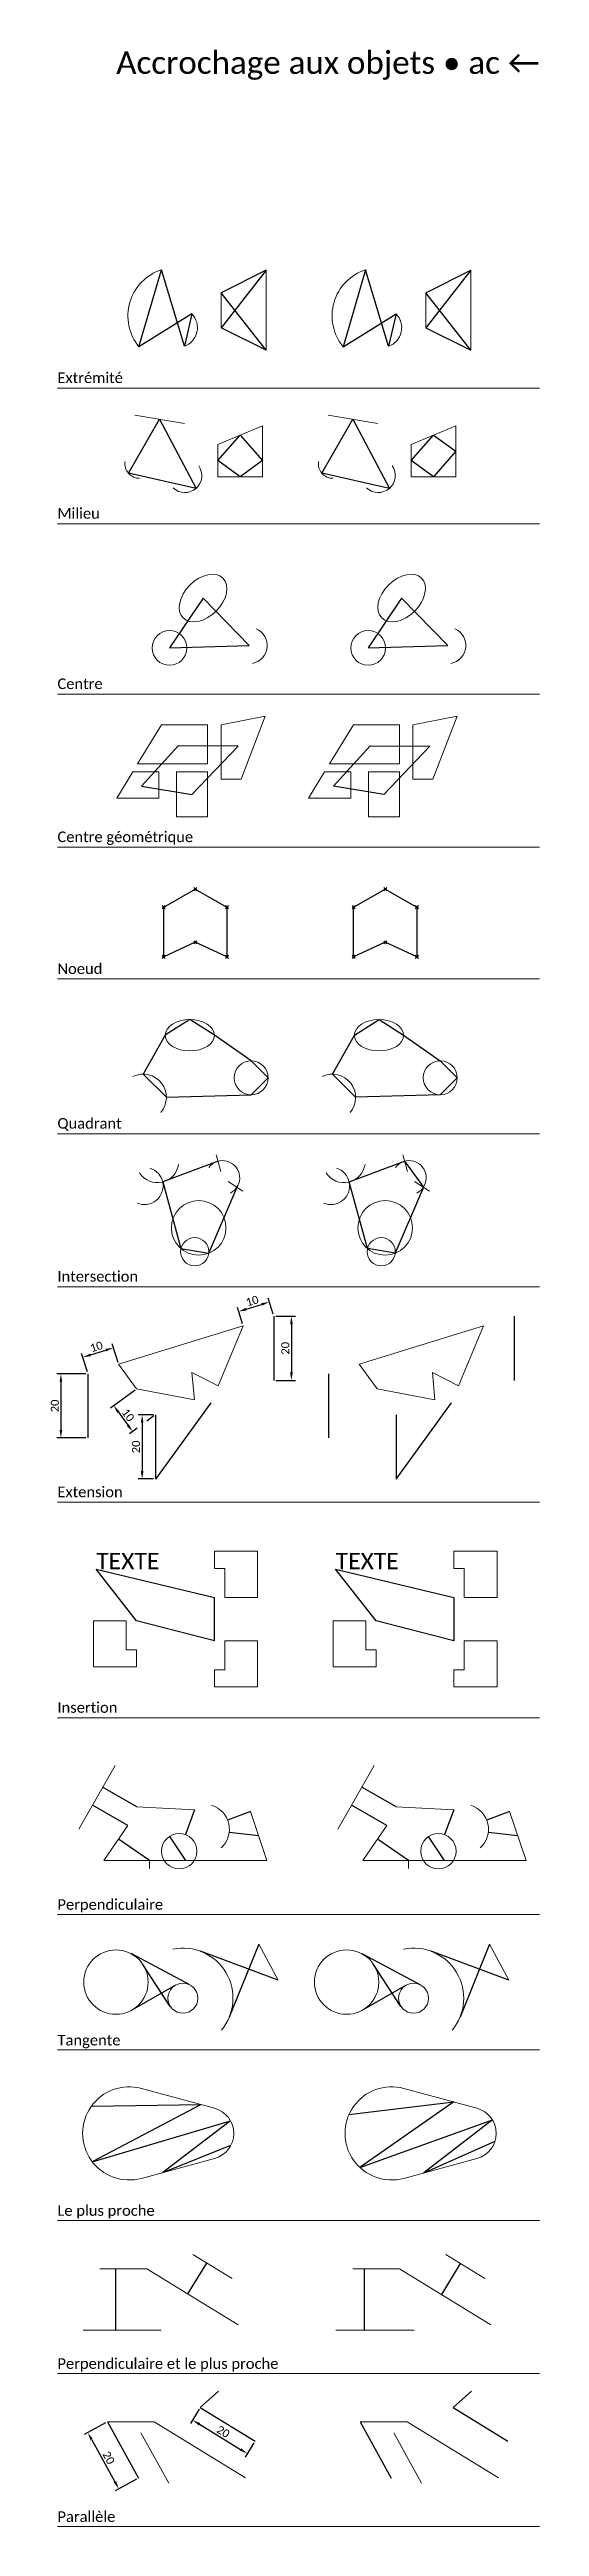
# Model space of a CAD drawing. Header units: millimetres. Extents: x -10 to 915, y -491 to 280.
# Drawn here: x -10 to 142, y -491 to 280 of the extents above.
import ezdxf
from ezdxf.enums import TextEntityAlignment as Align

# ---------------------------------------------------------------- set-up
doc = ezdxf.new("R2010")
doc.units = ezdxf.units.MM
doc.header["$PDMODE"] = 35
doc.header["$PDSIZE"] = 0.5
for name, color, linetype, lineweight in [('Calque1', 130, 'Continuous', 20), ('Calque2', 70, 'Continuous', 30), ('Structure', 253, 'Continuous', 13), ('TEXTE', 7, 'Continuous', 13)]:
    doc.layers.add(name, color=color, linetype=linetype, lineweight=lineweight)
doc.layers.add('COTES', color=7, linetype='Continuous', lineweight=13, true_color=0xff1a1a)
doc.styles.add('SD-Candara', font='candara.ttf')
doc.dimstyles.new('SD-Cote1', dxfattribs={"dimtxt": 2.5, "dimasz": 2.5, "dimexe": 1.25, "dimexo": 0.625, "dimtad": 1, "dimtxsty": 'SD-Candara', "dimcen": 2.5, "dimadec": 0, "dimazin": 0, "dimtfac": 1, "dimtmove": 0, "dimatfit": 3, "dimfxl": 1, "dimarcsym": 0})

# ---------------------------------------------------------------- blocks, each defined once
blk = doc.blocks.new('TEST')
blk.add_lwpolyline([(13.41, 0), (13.41, -14.41), (0, -14.41), (0, -9.05), (3.21, -9.05), (3.21, 0)], close=True)
blk = doc.blocks.new('*D6')
at = {"layer": 'COTES', "color": 0, "lineweight": -2, "transparency": 16777216}
for p, q in [((11.21, -128.52), (9.43, -122.78)), ((1.66, -131.48), (-0.12, -125.74)), ((2.64, -126.19), (7.42, -124.71))]:
    blk.add_line(p, q, dxfattribs=at)
at = {"layer": 'COTES', "color": 0, "transparency": 16777216}
for points in [[(2.52, -125.8), (2.76, -126.59), (0.25, -126.93)], [(7.29, -124.32), (7.54, -125.11), (9.8, -123.97)]]:
    blk.add_solid(points, dxfattribs=at)
at = {"layer": 'Defpoints', "color": 0, "transparency": 16777216}
for p in [(9.8, -123.97), (11.4, -129.12), (1.85, -132.08)]:
    blk.add_point(p, dxfattribs=at)
at = {"layer": 'COTES', "color": 0, "transparency": 16777216, "insert": (4.47, -123.64), "char_height": 2.5, "attachment_point": 5, "rotation": 17.2247, "style": 'SD-Candara'}
blk.add_mtext('10', dxfattribs=at)
blk = doc.blocks.new('*D7')
at = {"layer": 'COTES', "color": 0, "lineweight": -2, "transparency": 16777216}
for p, q in [((16.5, -137.15), (8.85, -142.75)), ((11.33, -144.03), (14.28, -148.06)), ((22.41, -145.22), (20.23, -146.81)), ((17.21, -149.02), (14.75, -150.82))]:
    blk.add_line(p, q, dxfattribs=at)
at = {"layer": 'COTES', "color": 0, "transparency": 16777216}
for points in [[(11.67, -143.78), (11, -144.28), (9.86, -142.01)], [(14.62, -147.82), (13.95, -148.31), (15.76, -150.08)]]:
    blk.add_solid(points, dxfattribs=at)
at = {"layer": 'Defpoints', "color": 0, "transparency": 16777216}
for p in [(17.01, -136.78), (22.91, -144.85), (15.76, -150.08)]:
    blk.add_point(p, dxfattribs=at)
at = {"layer": 'COTES', "color": 0, "transparency": 16777216, "insert": (14.34, -144.93), "char_height": 2.5, "attachment_point": 5, "rotation": 306.18585, "style": 'SD-Candara'}
blk.add_mtext('10', dxfattribs=at)
blk = doc.blocks.new('*D8')
at = {"layer": 'COTES', "color": 0, "lineweight": -2, "transparency": 16777216}
for p, q in [((60.33, -114.14), (66.46, -114.14)), ((65.21, -116.64), (65.21, -131.64)), ((60.33, -134.14), (66.46, -134.14))]:
    blk.add_line(p, q, dxfattribs=at)
at = {"layer": 'COTES', "color": 0, "transparency": 16777216}
for points in [[(64.79, -116.64), (65.63, -116.64), (65.21, -114.14)], [(64.79, -131.64), (65.63, -131.64), (65.21, -134.14)]]:
    blk.add_solid(points, dxfattribs=at)
at = {"layer": 'Defpoints', "color": 0, "transparency": 16777216}
for p in [(59.7, -114.14), (59.7, -134.14), (65.21, -134.14)]:
    blk.add_point(p, dxfattribs=at)
at = {"layer": 'COTES', "color": 0, "transparency": 16777216, "insert": (63.31, -124.14), "char_height": 2.5, "attachment_point": 5, "rotation": 90, "style": 'SD-Candara'}
blk.add_mtext('20', dxfattribs=at)
blk = doc.blocks.new('*D9')
at = {"layer": 'COTES', "color": 0, "lineweight": -2, "transparency": 16777216}
for p, q in [((22.29, -144.85), (17.47, -144.85)), ((18.72, -147.35), (18.72, -162.35)), ((22.29, -164.85), (17.47, -164.85))]:
    blk.add_line(p, q, dxfattribs=at)
at = {"layer": 'COTES', "color": 0, "transparency": 16777216}
for points in [[(18.3, -147.35), (19.14, -147.35), (18.72, -144.85)], [(18.3, -162.35), (19.14, -162.35), (18.72, -164.85)]]:
    blk.add_solid(points, dxfattribs=at)
at = {"layer": 'Defpoints', "color": 0, "transparency": 16777216}
for p in [(22.91, -144.85), (18.72, -164.85), (22.91, -164.85)]:
    blk.add_point(p, dxfattribs=at)
at = {"layer": 'COTES', "color": 0, "transparency": 16777216, "insert": (16.82, -154.85), "char_height": 2.5, "attachment_point": 5, "rotation": 90, "style": 'SD-Candara'}
blk.add_mtext('20', dxfattribs=at)
blk = doc.blocks.new('*D10')
at = {"layer": 'COTES', "color": 0, "lineweight": -2, "transparency": 16777216}
for p, q in [((49.96, -116.51), (48.41, -111.48)), ((51.16, -111.94), (55.94, -110.46)), ((59.52, -113.55), (57.96, -108.52))]:
    blk.add_line(p, q, dxfattribs=at)
at = {"layer": 'COTES', "color": 0, "transparency": 16777216}
for points in [[(51.04, -111.54), (51.29, -112.34), (48.78, -112.68)], [(55.82, -110.06), (56.06, -110.85), (58.33, -109.72)]]:
    blk.add_solid(points, dxfattribs=at)
at = {"layer": 'Defpoints', "color": 0, "transparency": 16777216}
for p in [(58.33, -109.72), (59.7, -114.14), (50.15, -117.1)]:
    blk.add_point(p, dxfattribs=at)
at = {"layer": 'COTES', "color": 0, "transparency": 16777216, "insert": (52.99, -109.38), "char_height": 2.5, "attachment_point": 5, "rotation": 17.2247, "style": 'SD-Candara'}
blk.add_mtext('10', dxfattribs=at)
blk = doc.blocks.new('*D20')
at = {"layer": 'COTES', "color": 0, "lineweight": -2, "transparency": 16777216}
for p, q in [((36.5, -454.65), (33.79, -459.08)), ((36.57, -459.32), (49.37, -467.15)), ((53.55, -465.1), (50.84, -469.52))]:
    blk.add_line(p, q, dxfattribs=at)
at = {"layer": 'COTES', "color": 0, "transparency": 16777216}
for points in [[(36.79, -458.96), (36.36, -459.67), (34.44, -458.01)], [(49.58, -466.8), (49.15, -467.51), (51.5, -468.46)]]:
    blk.add_solid(points, dxfattribs=at)
at = {"layer": 'Defpoints', "color": 0, "transparency": 16777216}
for p in [(36.83, -454.12), (51.5, -468.46), (53.88, -464.57)]:
    blk.add_point(p, dxfattribs=at)
at = {"layer": 'COTES', "color": 0, "transparency": 16777216, "insert": (43.96, -461.62), "char_height": 2.5, "attachment_point": 5, "rotation": 328.51625, "style": 'SD-Candara'}
blk.add_mtext('20', dxfattribs=at)
blk = doc.blocks.new('*D21')
at = {"layer": 'COTES', "color": 0, "lineweight": -2, "transparency": 16777216}
for p, q in [((7.35, -458.87), (0.71, -462.53)), ((3.01, -464.12), (10.26, -477.25)), ((17.01, -476.38), (10.37, -480.04))]:
    blk.add_line(p, q, dxfattribs=at)
at = {"layer": 'COTES', "color": 0, "transparency": 16777216}
for points in [[(3.37, -463.91), (2.65, -464.32), (1.8, -461.93)], [(10.62, -477.05), (9.89, -477.45), (11.47, -479.44)]]:
    blk.add_solid(points, dxfattribs=at)
at = {"layer": 'Defpoints', "color": 0, "transparency": 16777216}
for p in [(7.9, -458.56), (17.56, -476.07), (11.47, -479.44)]:
    blk.add_point(p, dxfattribs=at)
at = {"layer": 'COTES', "color": 0, "transparency": 16777216, "insert": (8.3, -469.76), "char_height": 2.5, "attachment_point": 5, "rotation": 298.89367, "style": 'SD-Candara'}
blk.add_mtext('20', dxfattribs=at)
blk = doc.blocks.new('*D22')
at = {"layer": 'COTES', "color": 0, "lineweight": -2, "transparency": 16777216}
for p, q in [((1.22, -132.08), (-7.82, -132.08)), ((-6.57, -134.58), (-6.57, -149.58)), ((1.22, -152.08), (-7.82, -152.08))]:
    blk.add_line(p, q, dxfattribs=at)
at = {"layer": 'COTES', "color": 0, "transparency": 16777216}
for points in [[(-6.99, -134.58), (-6.16, -134.58), (-6.57, -132.08)], [(-6.99, -149.58), (-6.16, -149.58), (-6.57, -152.08)]]:
    blk.add_solid(points, dxfattribs=at)
at = {"layer": 'Defpoints', "color": 0, "transparency": 16777216}
for p in [(1.85, -132.08), (-6.57, -152.08), (1.85, -152.08)]:
    blk.add_point(p, dxfattribs=at)
at = {"layer": 'COTES', "color": 0, "transparency": 16777216, "insert": (-8.47, -142.08), "char_height": 2.5, "attachment_point": 5, "rotation": 90, "style": 'SD-Candara'}
blk.add_mtext('20', dxfattribs=at)

msp = doc.modelspace()

# ---------------------------------------------------------------- linework, layer by layer
for p in [(35.28, 18.885), (94.444, 18.885), (25.429, 13.294), (45.132, 13.294), (84.592, 13.294), (104.295, 13.294), (35.28, 2.331), (94.444, 2.331), (25.429, -2.209), (45.132, -2.209), (84.592, -2.209), (104.295, -2.209)]:
    msp.add_point(p)
at = {"layer": 'Calque1'}
for p, q in [((57.327, 211.692), (57.327, 186.794)), ((121.072, 211.692), (121.072, 186.794)), ((43.327, 204.692), (43.327, 193.794)), ((107.072, 204.692), (107.072, 193.794)), ((16.402, 166.572), (31.867, 163.98)), ((76.635, 166.572), (92.1, 163.98)), ((41.804, -63.899), (43.231, -69.035)), ((99.885, -63.899), (101.313, -69.035)), ((50.08, -75.144), (45.495, -72.135)), ((108.161, -75.144), (103.576, -72.135)), ((10.308, -254.068), (-1.044, -273.901)), ((91, -254.068), (79.648, -273.901)), ((35.066, -267.933), (17.087, -266.991)), ((52.464, -268.38), (57.598, -283.663)), ((115.758, -267.933), (97.779, -266.991)), ((133.156, -268.38), (138.29, -283.663)), ((14.279, -272.768), (6.776, -283.663)), ((94.971, -272.768), (87.468, -283.663)), ((6.776, -283.663), (57.598, -283.663)), ((21.021, -283.663), (21.021, -286.209)), ((87.468, -283.663), (138.29, -283.663)), ((101.713, -283.663), (101.713, -286.209)), ((55.089, -309.735), (61.12, -320.984)), ((126.926, -309.735), (132.956, -320.984)), ((18.478, -354.696), (41.246, -360.856)), ((100.197, -354.696), (122.966, -360.856)), ((41.246, -376.544), (18.478, -382.704)), ((122.966, -376.544), (100.197, -382.704)), ((46.737, -413.942), (34.496, -406.446)), ((125.486, -413.942), (113.245, -406.446)), ((5.567, -410.888), (20.165, -410.888)), ((48.606, -428.306), (20.165, -410.888)), ((84.316, -410.888), (98.914, -410.888)), ((127.355, -428.306), (98.914, -410.888)), ((0.34, -429.975), (24.667, -429.975)), ((79.089, -429.975), (103.416, -429.975)), ((42.551, -449.036), (36.826, -454.121)), ((121.3, -449.036), (115.575, -454.121)), ((7.897, -458.563), (22.495, -458.563)), ((18.345, -461.974), (26.997, -477.65)), ((50.936, -475.981), (22.495, -458.563)), ((86.646, -458.563), (101.244, -458.563)), ((97.094, -461.974), (105.746, -477.65)), ((129.685, -475.981), (101.244, -458.563))]:
    msp.add_line(p, q, dxfattribs=at)
for points in [[(42.297, 157.397), (56.177, 163.262), (56.177, 147.374), (42.297, 147.374)], [(102.531, 157.397), (116.411, 163.262), (116.411, 147.374), (102.531, 147.374)], [(17.325, 57.896), (39.077, 57.896), (39.077, 70.106), (24.79, 70.106)], [(43.314, 70.106), (57.048, 72.757), (49.522, 53.169), (43.314, 53.169)], [(77.077, 57.896), (98.829, 57.896), (98.829, 70.106), (84.541, 70.106)], [(103.066, 70.106), (116.8, 72.757), (109.274, 53.169), (103.066, 53.169)], [(15.808, 55.413), (23.966, 55.413), (23.966, 47.255), (10.82, 47.255)], [(39.077, 55.413), (29.417, 55.413), (29.417, 41.376), (39.077, 41.376)], [(75.559, 55.413), (83.718, 55.413), (83.718, 47.255), (70.572, 47.255)], [(98.829, 55.413), (89.169, 55.413), (89.169, 41.376), (98.829, 41.376)], [(35.013, -140.189), (17.006, -136.781), (11.399, -129.117), (50.149, -117.103), (42.348, -135.785), (34.197, -131.678)], [(109.918, -140.189), (91.911, -136.781), (86.304, -129.117), (125.053, -117.103), (117.253, -135.785), (109.102, -131.678)]]:
    msp.add_lwpolyline(points, close=True, dxfattribs=at)
for centre, radius in [((27.261, 94.021), 5.403), ((89.104, 94.021), 5.403), ((52.655, -39.868), 5.294), ((111.575, -39.868), 5.294), ((36.336, -86.623), 8.5), ((94.418, -86.623), 8.5), ((35.099, -94.056), 4.384), ((93.18, -94.056), 4.384), ((30.275, -280.795), 5.506), ((110.967, -280.795), 5.506), ((10.557, -321.575), 10.037), ((82.394, -321.575), 10.037), ((31.408, -326.591), 4.673), ((103.244, -326.591), 4.673)]:
    msp.add_circle(centre, radius, dxfattribs=at)
for centre, radius, start, end in [((29.382, 197.474), 15.109, 107.917389, 219.54166), ((92.978, 197.474), 15.109, 107.917389, 219.54166), ((29.803, 193.785), 6.146, 289.712796, 44.515361), ((93.399, 193.785), 6.146, 289.712796, 44.515361), ((17.872, 151.372), 4.508, 170.630772, 270.390871), ((32.027, 147.694), 5.283, 226.58627, 35.4736), ((78.106, 151.372), 4.508, 170.630772, 270.390871), ((92.261, 147.694), 5.283, 226.58627, 35.4736), ((52.032, 94.783), 5.642, 280.348381, 66.922243), ((113.874, 94.783), 5.642, 280.348381, 66.922243), ((19.042, -45.956), 7.227, 319.520421, 116.133424), ((77.962, -45.956), 7.227, 319.520421, 116.133424), ((19.424, -73.563), 5.825, 246.905936, 72.823446), ((23.481, -65.898), 6.639, 213.044564, 351.801671), ((43.78, -71.011), 5.332, 296.883604, 143.33787), ((77.506, -73.563), 5.825, 246.905936, 72.823446), ((81.563, -65.898), 6.639, 213.044564, 351.801671), ((101.862, -71.011), 5.332, 296.883604, 143.33787), ((38.03, -273.991), 7.852, 312.608806, 72.675338), ((118.722, -273.991), 7.852, 312.608806, 72.675338), ((31.408, -326.591), 15.608, 320.134562, 101.420253), ((103.244, -326.591), 15.608, 320.134562, 101.420253), ((14.689, -368.7), 14.507, 74.861294, 285.138706), ((96.409, -368.7), 14.507, 74.861294, 285.138706), ((39.124, -368.7), 8.126, 285.138706, 74.861294), ((120.844, -368.7), 8.126, 285.138706, 74.861294)]:
    msp.add_arc(centre, radius, start, end, dxfattribs=at)
at = {"layer": 'Calque1', "extrusion": (0, 0, -1)}
for centre, major_axis, ratio in [((37.687, 109.565), (-6.208, -6.208), 0.654737), ((99.529, 109.565), (-6.208, -6.208), 0.654737), ((33.565, -26.612), (-7.643, 0), 0.6409474), ((92.486, -26.612), (-7.643, 0), 0.6409474)]:
    msp.add_ellipse(centre, major_axis=major_axis, ratio=ratio, dxfattribs=at)
at = {"layer": 'Calque2'}
for p, q in [((17.731, 187.855), (24.734, 211.85)), ((31.876, 187.999), (24.734, 211.85)), ((57.327, 211.692), (43.327, 204.692)), ((57.327, 211.692), (43.327, 193.794)), ((88.33, 211.85), (81.327, 187.855)), ((95.472, 187.999), (88.33, 211.85)), ((107.072, 204.692), (121.072, 211.692)), ((121.072, 211.692), (107.072, 193.794)), ((57.327, 186.794), (43.327, 204.692)), ((121.072, 186.794), (107.072, 204.692)), ((34.186, 198.094), (17.731, 187.855)), ((34.186, 198.094), (31.876, 187.999)), ((57.327, 186.794), (43.327, 193.794)), ((81.327, 187.855), (97.781, 198.094)), ((97.781, 198.094), (95.472, 187.999)), ((107.072, 193.794), (121.072, 186.794)), ((14.445, 148.444), (24.134, 165.276)), ((24.134, 165.276), (35.495, 143.709)), ((74.678, 148.444), (84.368, 165.276)), ((84.368, 165.276), (95.729, 143.709)), ((42.297, 152.385), (49.237, 160.329)), ((49.237, 160.329), (56.177, 152.385)), ((102.531, 152.385), (109.471, 160.329)), ((109.471, 160.329), (116.411, 155.318)), ((116.411, 155.318), (109.471, 147.374)), ((35.495, 143.709), (14.445, 148.444)), ((49.237, 147.374), (42.297, 152.385)), ((56.177, 152.385), (49.237, 147.374)), ((95.729, 143.709), (74.678, 148.444)), ((109.471, 147.374), (102.531, 152.385)), ((37.687, 109.565), (27.261, 94.021)), ((52.032, 94.783), (37.687, 109.565)), ((99.529, 109.565), (89.104, 94.021)), ((113.874, 94.783), (99.529, 109.565)), ((27.261, 94.021), (52.032, 94.783)), ((89.104, 94.021), (113.874, 94.783)), ((29.938, 63.579), (18.543, 51.016)), ((48.602, 63.406), (29.938, 63.579)), ((34.247, 48.395), (48.602, 63.406)), ((78.294, 51.016), (89.69, 63.579)), ((89.69, 63.579), (108.354, 63.406)), ((108.354, 63.406), (93.999, 48.395)), ((18.543, 51.016), (34.247, 48.395)), ((93.999, 48.395), (78.294, 51.016)), ((25.429, 13.294), (35.28, 18.885)), ((35.28, 18.885), (45.132, 13.294)), ((84.592, 13.294), (94.444, 18.885)), ((94.444, 18.885), (104.295, 13.294)), ((25.429, -2.209), (25.429, 13.294)), ((45.132, 13.294), (45.132, -2.209)), ((84.592, -2.209), (84.592, 13.294)), ((104.295, 13.294), (104.295, -2.209)), ((35.28, 2.331), (25.429, -2.209)), ((45.132, -2.209), (35.28, 2.331)), ((94.444, 2.331), (84.592, -2.209)), ((104.295, -2.209), (94.444, 2.331)), ((33.565, -21.714), (25.922, -26.612)), ((41.208, -26.612), (33.565, -21.714)), ((84.842, -26.612), (92.486, -21.714)), ((92.486, -21.714), (100.129, -26.612)), ((25.922, -26.612), (19.042, -38.729)), ((52.655, -34.575), (41.208, -26.612)), ((77.962, -38.729), (84.842, -26.612)), ((100.129, -26.612), (111.575, -34.575)), ((57.948, -39.868), (52.655, -34.575)), ((111.575, -34.575), (116.869, -39.868)), ((19.042, -38.729), (26.269, -45.956)), ((26.269, -45.956), (52.655, -45.162)), ((52.655, -45.162), (57.948, -39.868)), ((85.189, -45.956), (77.962, -38.729)), ((111.575, -45.162), (85.189, -45.956)), ((116.869, -39.868), (111.575, -45.162)), ((42.353, -65.873), (25.117, -72.332)), ((83.199, -72.332), (100.434, -65.873)), ((100.434, -65.873), (106.32, -73.936)), ((25.117, -72.332), (30.822, -93.092)), ((39.457, -94.53), (48.527, -73.439)), ((88.904, -93.092), (83.199, -72.332)), ((106.32, -73.936), (97.538, -94.53)), ((30.822, -93.092), (39.457, -94.53)), ((97.538, -94.53), (88.904, -93.092)), ((59.7, -114.142), (59.7, -134.142)), ((134.605, -114.142), (134.605, -134.142)), ((1.848, -132.078), (1.848, -152.078)), ((76.752, -132.078), (76.752, -152.078)), ((40.107, -141.153), (22.91, -164.853)), ((22.91, -144.853), (22.91, -164.853)), ((97.815, -164.853), (115.012, -141.153)), ((97.815, -144.853), (97.815, -164.853)), ((17.006, -208.986), (4.425, -192.985)), ((4.425, -192.985), (41.273, -201.743)), ((78.987, -192.985), (115.835, -201.743)), ((91.568, -208.986), (78.987, -192.985)), ((41.273, -215.221), (41.273, -201.743)), ((115.835, -201.743), (115.835, -215.221)), ((41.273, -215.221), (17.006, -208.986)), ((115.835, -215.221), (91.568, -208.986)), ((17.087, -266.991), (6.41, -260.879)), ((97.779, -266.991), (87.102, -260.879)), ((14.279, -272.768), (3.226, -266.441)), ((35.066, -267.933), (32.197, -275.635)), ((52.464, -268.38), (45.349, -271.146)), ((94.971, -272.768), (83.918, -266.441)), ((115.758, -267.933), (112.889, -275.635)), ((133.156, -268.38), (126.041, -271.146)), ((21.021, -283.663), (11.358, -277.009)), ((27.22, -276.214), (32.187, -283.663)), ((55.031, -276.021), (45.827, -274.922)), ((101.713, -283.663), (92.05, -277.009)), ((112.879, -283.663), (107.912, -276.214)), ((135.723, -276.021), (126.519, -274.922)), ((33.602, -322.465), (15.271, -312.714)), ((27.496, -329.147), (18.96, -316.085)), ((61.12, -320.984), (36.846, -311.961)), ((55.089, -309.735), (45.871, -332.458)), ((87.108, -312.714), (105.439, -322.465)), ((99.332, -329.147), (90.796, -316.085)), ((132.956, -320.984), (108.682, -311.961)), ((126.926, -309.735), (117.708, -332.458)), ((29.086, -322.535), (15.543, -330.286)), ((100.923, -322.535), (87.38, -330.286)), ((2.913, -360.228), (37.112, -359.738)), ((37.112, -359.738), (3.209, -377.569)), ((83.139, -362.836), (115.81, -358.92)), ((115.81, -358.92), (86.536, -379.33)), ((3.209, -377.569), (46.258, -364.809)), ((46.258, -364.809), (25.201, -380.885)), ((86.536, -379.33), (127.781, -364.469)), ((127.781, -364.469), (106.459, -381.01)), ((25.201, -380.885), (46.365, -372.387)), ((106.459, -381.01), (128.611, -371.088)), ((10.511, -429.975), (10.511, -410.888)), ((32.931, -418.706), (38.819, -409.093)), ((87.836, -410.888), (87.836, -429.975)), ((117.792, -409.23), (111.904, -418.844)), ((36.826, -454.121), (53.881, -464.566)), ((115.575, -454.121), (132.63, -464.566)), ((7.897, -458.563), (17.56, -476.074)), ((86.646, -458.563), (96.309, -476.074))]:
    msp.add_line(p, q, dxfattribs=at)
at = {"layer": 'Structure'}
for p, q in [((-7.662, 174.982), (142.449, 174.982)), ((-7.662, 132.731), (142.449, 132.731)), ((-7.662, 79.651), (142.449, 79.651)), ((-7.662, 31.976), (142.449, 31.976)), ((-7.662, -9.098), (142.449, -9.098)), ((-7.662, -57.285), (142.449, -57.285)), ((-7.662, -104.941), (142.449, -104.941)), ((-7.662, -239.238), (142.449, -239.238)), ((-7.662, -300.464), (142.449, -300.464)), ((-7.662, -342.715), (142.449, -342.715)), ((-7.662, -395.794), (142.449, -395.794)), ((-7.662, -443.469), (142.449, -443.469)), ((-7.662, -491.144), (142.449, -491.144))]:
    msp.add_line(p, q, dxfattribs=at)
at = {"layer": 'Structure', "color": 7, "true_color": 0xffffff}
msp.add_line((-7.662, -172.089), (142.449, -172.089), dxfattribs=at)

# ---------------------------------------------------------------- block references
at = {"layer": 'Calque1', "xscale": -1, "rotation": 180}
for p in [(41.273, -201.743), (115.835, -201.743)]:
    msp.add_blockref('TEST', p, dxfattribs=at)
at = {"layer": 'Calque1', "xscale": -1}
for p in [(17.006, -208.986), (91.568, -208.986)]:
    msp.add_blockref('TEST', p, dxfattribs=at)
at = {"layer": 'Calque1'}
for p in [(41.273, -215.221), (115.835, -215.221)]:
    msp.add_blockref('TEST', p, dxfattribs=at)

# ---------------------------------------------------------------- texts
at = {"layer": 'TEXTE', "style": 'SD-Candara'}
msp.add_text('Accrochage aux objets • ac ←', height=7, dxfattribs=at).set_placement((76.568, 272.86), align=Align.CENTER)
for s, height, p in [('Extrémité ', 3.3, (-7.662, 176.547)), ('Milieu ', 3.3, (-7.662, 134.296)), ('Centre', 3.3, (-7.662, 81.216)), ('Centre géométrique', 3.3, (-7.662, 33.541)), ('Noeud', 3.3, (-7.662, -7.533)), ('Quadrant', 3.3, (-7.662, -55.72)), ('Intersection', 3.3, (-7.662, -103.376)), ('Extension', 3.3, (-7.662, -170.524)), ('TEXTE', 5.1053, (4.425, -192.985)), ('TEXTE', 5.1053, (78.987, -192.985)), ('Insertion', 3.3, (-7.662, -237.673)), ('Perpendiculaire', 3.3, (-7.662, -299.048)), ('Tangente', 3.3, (-7.662, -341.299)), ('Le plus proche', 3.3, (-7.662, -394.379)), ('Perpendiculaire et le plus proche', 3.3, (-7.662, -442.054)), ('Parallèle', 3.3, (-7.662, -489.729))]:
    msp.add_text(s, height=height, dxfattribs=at).set_placement(p)

# ---------------------------------------------------------------- dimensions: what is measured, and where the dimension line sits
at = {"layer": 'COTES'}
for p1, p2, distance, picture, middle in [((50.149, -117.103), (59.7, -114.142), 4.634, '*D10', (52.99, -109.383)), ((1.848, -132.078), (11.399, -129.117), 5.384, '*D6', (4.467, -123.64)), ((17.006, -136.781), (22.91, -144.853), -8.858, '*D7', (14.341, -144.926)), ((36.826, -454.121), (53.881, -464.566), -4.564, '*D20', (43.962, -461.616)), ((7.897, -458.563), (17.56, -476.074), -6.961, '*D21', (8.296, -469.765))]:
    dim = msp.add_aligned_dim(p1=p1, p2=p2, distance=distance, dimstyle='SD-Cote1', dxfattribs=at)
    dim.commit()
    dim.dimension.update_dxf_attribs({"geometry": picture, "text_midpoint": middle})
for base, p1, p2, picture, middle in [((65.208, -134.142), (59.7, -114.142), (59.7, -134.142), '*D8', (63.309, -124.142)), ((-6.573, -152.078), (1.848, -132.078), (1.848, -152.078), '*D22', (-8.472, -142.078)), ((18.72, -164.853), (22.91, -144.853), (22.91, -164.853), '*D9', (16.821, -154.853))]:
    dim = msp.add_linear_dim(base=base, p1=p1, p2=p2, angle=90, dimstyle='SD-Cote1', dxfattribs=at)
    dim.commit()
    dim.dimension.update_dxf_attribs({"geometry": picture, "text_midpoint": middle})

doc.saveas('drawing.dxf')
